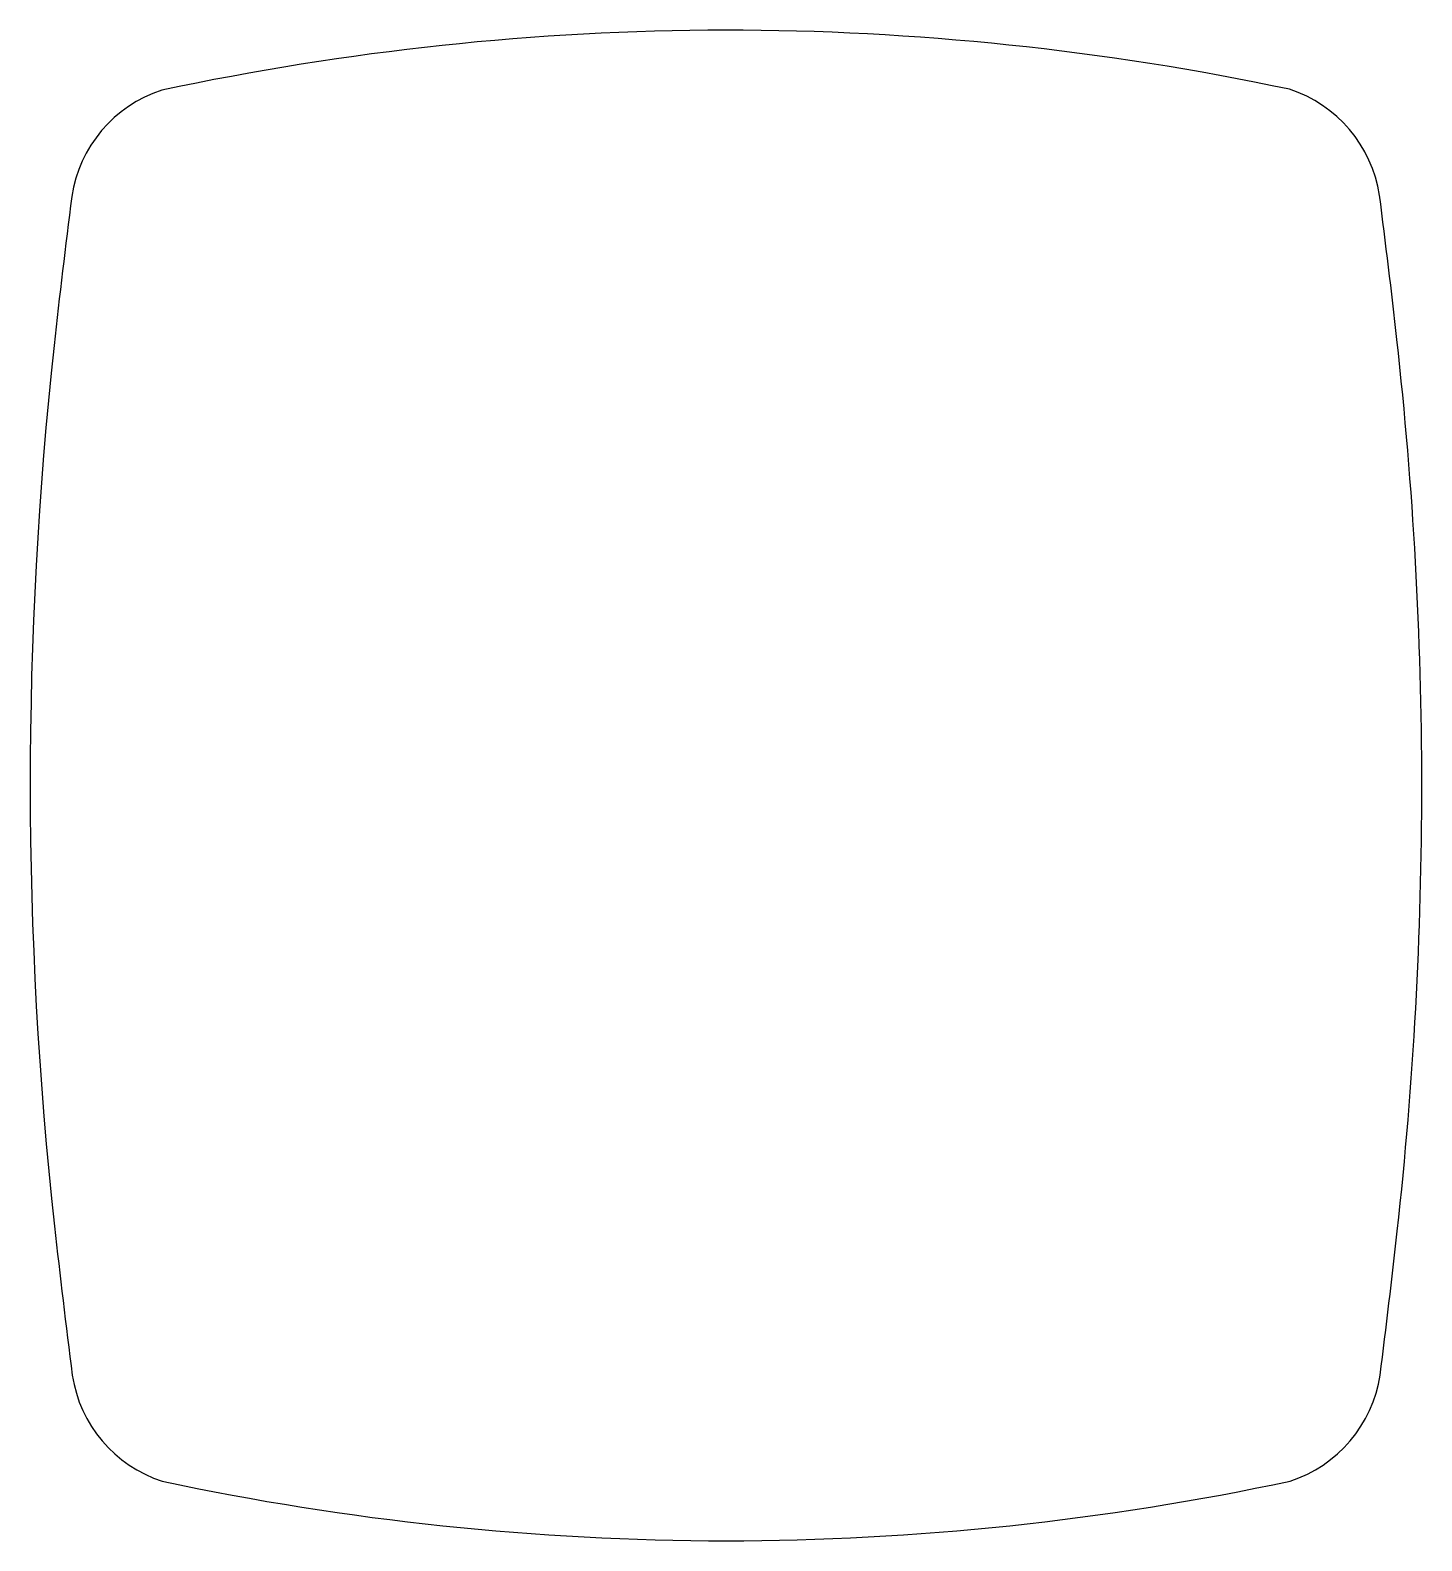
# Model space of a CAD drawing. Extents: x -1.2 to 40.2, y -72.8 to -27.9.
import ezdxf

# ---------------------------------------------------------------- set-up
doc = ezdxf.new("R2010")
doc.units = 0
doc.layers.add('DEFAULT', color=7, linetype='CONTINUOUS')

msp = doc.modelspace()

# ---------------------------------------------------------------- linework, layer by layer
at = {"layer": 'DEFAULT'}
for centre, radius, start, end in [((19.647, -108.888), 81.006, 90.10166, 102.06167), ((19.499, -108.888), 81.006, 78.0369, 89.99691), ((3.939, -33.416), 3.939, 108.0325, 171.4623), ((35.078, -33.389), 3.939, 8.6363, 72.0661), ((-205.435, -64.453), 246.449, 6.37603, 7.37995), ((244.505, -64.066), 246.449, 172.71862, 173.75773), ((118.806, -50.317), 120, 173.75773, 186.2963), ((-79.769, -50.411), 120, 353.67801, 6.37603), ((244.492, -36.449), 246.449, 186.2963, 187.33541), ((-205.449, -36.487), 246.449, 352.67409, 353.67801), ((3.955, -67.327), 3.939, 188.5918, 252.0216), ((35.094, -67.324), 3.939, 287.9879, 351.4177), ((19.592, 8.161), 81.006, 257.99236, 269.95237), ((19.444, 8.161), 81.006, 270.05712, 282.01713)]:
    msp.add_arc(centre, radius, start, end, dxfattribs=at)

doc.saveas('drawing.dxf')
